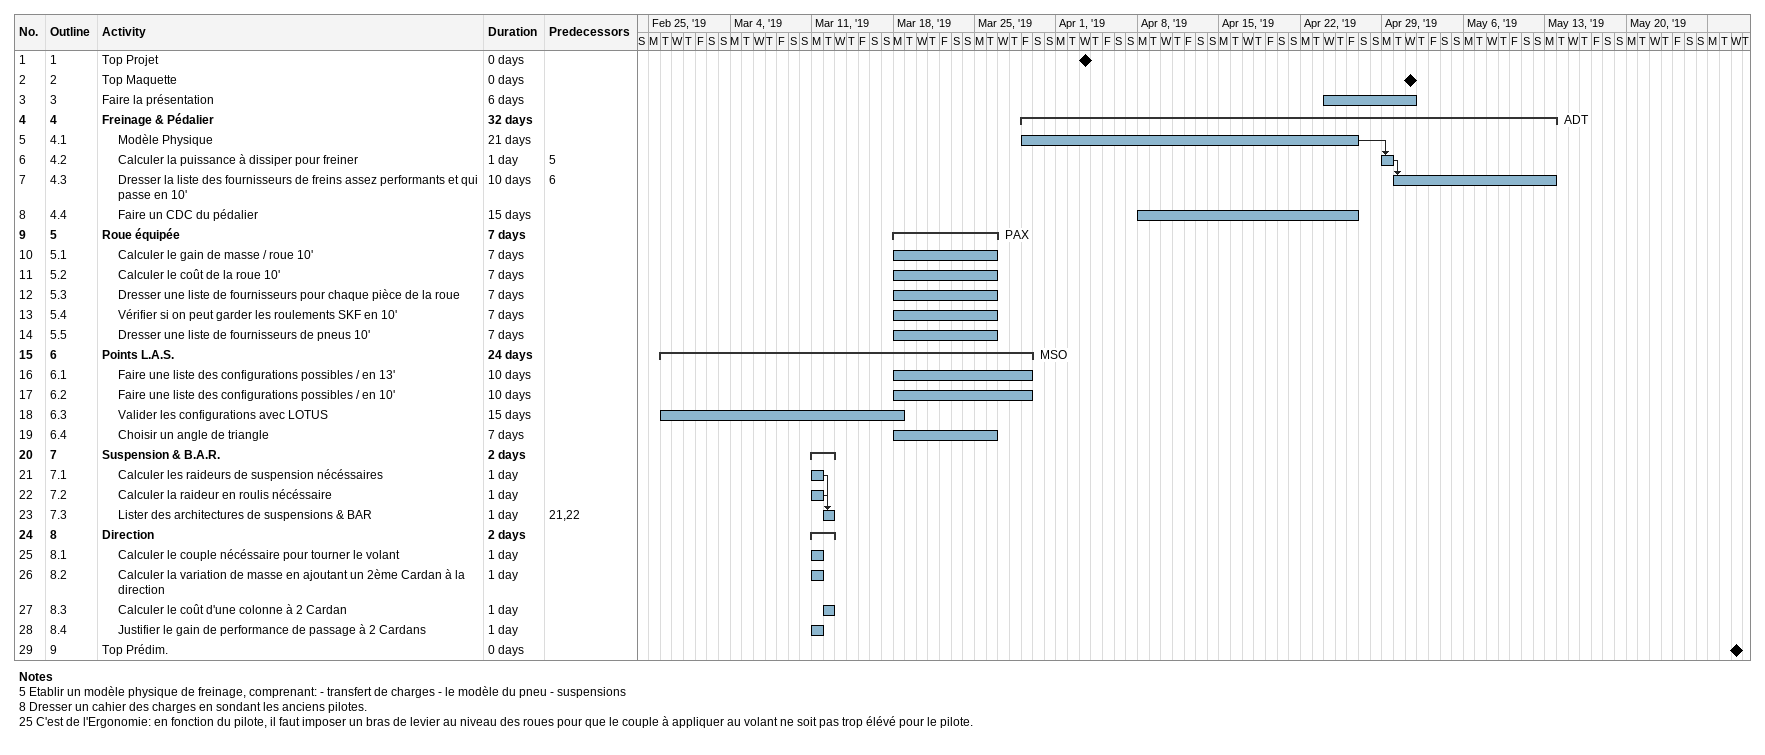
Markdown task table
| ID | WBS | Task | Duration | Start | Finish | Predecessors | Resources |
|---|---|---|---|---|---|---|---|
| 1 | 1 | Top Projet | 0d | 2019-04-03 | 2019-04-03 |  |  |
| 2 | 2 | Top Maquette | 0d | 2019-05-01 | 2019-05-01 |  |  |
| 3 | 3 | Faire la présentation | 6d | 2019-04-24 | 2019-05-01 |  |  |
| 4 | 4 | **Freinage & Pédalier** | 32d | 2019-03-29 | 2019-05-13 |  | ADT |
| 5 | 4.1 | Modèle Physique | 21d | 2019-03-29 | 2019-04-26 |  |  |
| 6 | 4.2 | Calculer la puissance à dissiper pour freiner | 1d | 2019-04-29 | 2019-04-29 | 5 |  |
| 7 | 4.3 | Dresser la liste des fournisseurs de freins assez performants et qui passe en 10' | 10d | 2019-04-30 | 2019-05-13 | 6 |  |
| 8 | 4.4 | Faire un CDC du pédalier | 15d | 2019-04-08 | 2019-04-26 |  |  |
| 9 | 5 | **Roue équipée** | 7d | 2019-03-18 | 2019-03-26 |  | PAX |
| 10 | 5.1 | Calculer le gain de masse / roue 10' | 7d | 2019-03-18 | 2019-03-26 |  |  |
| 11 | 5.2 | Calculer le coût de la roue 10' | 7d | 2019-03-18 | 2019-03-26 |  |  |
| 12 | 5.3 | Dresser une liste de fournisseurs pour chaque pièce de la roue | 7d | 2019-03-18 | 2019-03-26 |  |  |
| 13 | 5.4 | Vérifier si on peut garder les roulements SKF en 10' | 7d | 2019-03-18 | 2019-03-26 |  |  |
| 14 | 5.5 | Dresser une liste de fournisseurs de pneus 10' | 7d | 2019-03-18 | 2019-03-26 |  |  |
| 15 | 6 | **Points L.A.S.** | 24d | 2019-02-26 | 2019-03-29 |  | MSO |
| 16 | 6.1 | Faire une liste des configurations possibles / en 13' | 10d | 2019-03-18 | 2019-03-29 |  |  |
| 17 | 6.2 | Faire une liste des configurations possibles / en 10' | 10d | 2019-03-18 | 2019-03-29 |  |  |
| 18 | 6.3 | Valider les configurations avec LOTUS | 15d | 2019-02-26 | 2019-03-18 |  |  |
| 19 | 6.4 | Choisir un angle de triangle | 7d | 2019-03-18 | 2019-03-26 |  |  |
| 20 | 7 | **Suspension & B.A.R.** | 2d | 2019-03-11 | 2019-03-12 |  |  |
| 21 | 7.1 | Calculer les raideurs de suspension nécéssaires | 1d | 2019-03-11 | 2019-03-11 |  |  |
| 22 | 7.2 | Calculer la raideur en roulis nécéssaire | 1d | 2019-03-11 | 2019-03-11 |  |  |
| 23 | 7.3 | Lister des architectures de suspensions & BAR | 1d | 2019-03-12 | 2019-03-12 | 21, 22 |  |
| 24 | 8 | **Direction** | 2d | 2019-03-11 | 2019-03-12 |  |  |
| 25 | 8.1 | Calculer le couple nécéssaire pour tourner le volant | 1d | 2019-03-11 | 2019-03-11 |  |  |
| 26 | 8.2 | Calculer la variation de masse en ajoutant un 2ème Cardan à la direction | 1d | 2019-03-11 | 2019-03-11 |  |  |
| 27 | 8.3 | Calculer le coût d'une colonne à 2 Cardan | 1d | 2019-03-12 | 2019-03-12 |  |  |
| 28 | 8.4 | Justifier le gain de performance de passage à 2 Cardans | 1d | 2019-03-11 | 2019-03-11 |  |  |
| 29 | 9 | Top Prédim. | 0d | 2019-05-29 | 2019-05-29 |  |  |

Notes
- 5: Etablir un modèle physique de freinage, comprenant: - transfert de charges - le modèle du pneu - suspensions
- 8: Dresser un cahier des charges en sondant les anciens pilotes.
- 25: C'est de l'Ergonomie: en fonction du pilote, il faut imposer un bras de levier au niveau des roues pour que le couple à appliquer au volant ne soit pas trop élévé pour le pilote.
